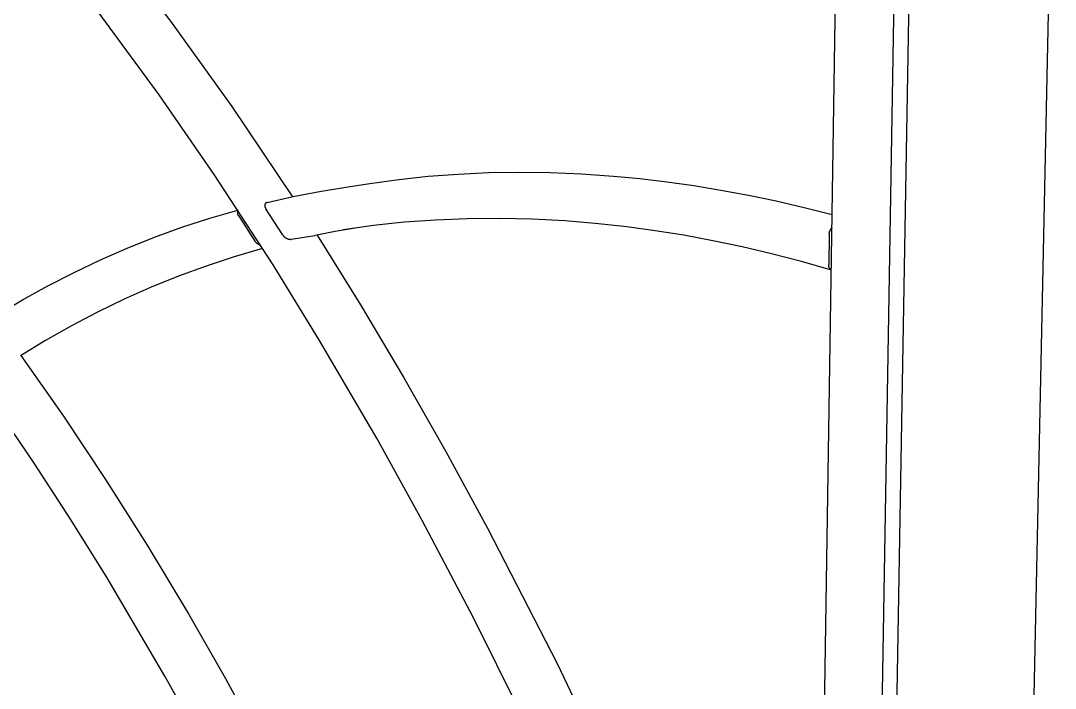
# Model space of a CAD drawing. Header units: millimetres. Extents: x -1576 to 3664, y -445 to 3215.
# Drawn here: x -353.6 to 59.1, y 478.3 to 744.7 of the extents above; entities that cross this region are included whole.
import ezdxf

# ---------------------------------------------------------------- set-up
doc = ezdxf.new("R2010")
doc.units = ezdxf.units.MM
doc.header["$MEASUREMENT"] = 0
doc.layers.add('Utwórz2D linie widoczne', color=7, linetype='Continuous', true_color=0x000000)

msp = doc.modelspace()

# ---------------------------------------------------------------- linework, layer by layer
at = {"layer": 'Utwórz2D linie widoczne'}
for p, q in [((-9.79, 135.34), (3.08, 883.91)), ((-36.85, 207.38), (-26.61, 880.76)), ((59.14, 883.2), (43.43, 133.88)), ((-3.96, 833.34), (-13.79, 247.54)), ((-318.53, 776.69), (-293.88, 744.51)), ((-298.35, 715.08), (-322.67, 748.16)), ((-293.88, 744.51), (-269.42, 710.4)), ((-276.37, 683.28), (-298.35, 715.08)), ((-269.42, 710.4), (-245.19, 674.41)), ((-252.89, 647.21), (-276.37, 683.28)), ((-214.36, 679.72), (-202.75, 681.31)), ((-202.75, 681.31), (-190.98, 682.56)), ((-190.98, 682.56), (-179.05, 683.47)), ((-179.05, 683.47), (-166.97, 684.03)), ((-166.97, 684.03), (-154.74, 684.24)), ((-154.74, 684.24), (-142.35, 684.09)), ((-142.35, 684.09), (-129.81, 683.57)), ((-129.81, 683.57), (-117.12, 682.69)), ((-117.12, 682.69), (-106.54, 681.68)), ((-106.54, 681.68), (-95.87, 680.41)), ((-234.44, 676.52), (-223.92, 678.27)), ((-223.92, 678.27), (-214.36, 679.72)), ((-95.87, 680.41), (-85.1, 678.89)), ((-85.1, 678.89), (-74.24, 677.1)), ((-74.24, 677.1), (-63.28, 675.05)), ((-255.32, 672.12), (-244.91, 674.47)), ((-244.91, 674.47), (-234.44, 676.52)), ((-63.28, 675.05), (-52.23, 672.74)), ((-278.18, 665.84), (-266.98, 669.12)), ((-267.04, 668.64), (-267.06, 668.58)), ((-267.02, 668.69), (-267.04, 668.64)), ((-266.99, 668.75), (-267.02, 668.69)), ((-266.97, 668.8), (-266.99, 668.75)), ((-266.94, 668.86), (-266.97, 668.8)), ((-266.91, 668.91), (-266.94, 668.86)), ((-266.88, 668.96), (-266.91, 668.91)), ((-256.23, 671.09), (-256.24, 671.04)), ((-256.24, 671.04), (-256.24, 671)), ((-256.24, 671), (-256.24, 670.95)), ((-256.24, 670.95), (-256.24, 670.9)), ((-256.24, 670.9), (-256.24, 670.86)), ((-256.24, 670.86), (-256.23, 670.81)), ((-256.22, 671.18), (-256.23, 671.13)), ((-256.23, 671.13), (-256.23, 671.09)), ((-256.23, 670.81), (-256.23, 670.76)), ((-256.23, 670.76), (-256.22, 670.71)), ((-256.21, 671.23), (-256.22, 671.2)), ((-256.22, 671.2), (-256.22, 671.18)), ((-256.22, 670.71), (-256.21, 670.66)), ((-256.2, 671.31), (-256.21, 671.27)), ((-256.21, 671.27), (-256.21, 671.23)), ((-256.21, 670.66), (-256.2, 670.61)), ((-256.18, 671.35), (-256.2, 671.31)), ((-256.2, 670.61), (-256.19, 670.57)), ((-256.19, 670.57), (-256.18, 670.52)), ((-256.17, 671.39), (-256.18, 671.37)), ((-256.18, 671.37), (-256.18, 671.35)), ((-256.18, 670.52), (-256.17, 670.47)), ((-256.16, 671.41), (-256.17, 671.39)), ((-256.17, 670.47), (-256.16, 670.42)), ((-256.15, 671.45), (-256.16, 671.43)), ((-256.16, 671.43), (-256.16, 671.41)), ((-256.16, 670.42), (-256.14, 670.37)), ((-256.14, 671.47), (-256.15, 671.45)), ((-256.13, 671.49), (-256.14, 671.47)), ((-256.14, 670.37), (-256.12, 670.31)), ((-256.12, 671.51), (-256.13, 671.49)), ((-256.11, 671.52), (-256.12, 671.51)), ((-256.12, 670.31), (-256.1, 670.26)), ((-256.1, 671.54), (-256.11, 671.52)), ((-256.09, 671.58), (-256.1, 671.56)), ((-256.1, 671.56), (-256.1, 671.54)), ((-256.1, 670.26), (-256.09, 670.21)), ((-256.08, 671.6), (-256.09, 671.58)), ((-256.09, 670.21), (-256.06, 670.16)), ((-256.06, 671.61), (-256.08, 671.6)), ((-256.05, 671.63), (-256.06, 671.61)), ((-256.06, 670.16), (-256.04, 670.11)), ((-256.04, 671.65), (-256.05, 671.63)), ((-256.03, 671.66), (-256.04, 671.65)), ((-256.04, 670.11), (-256.02, 670.06)), ((-256.02, 671.68), (-256.03, 671.66)), ((-256.01, 671.7), (-256.02, 671.68)), ((-256.02, 670.06), (-256, 670)), ((-256, 671.71), (-256.01, 671.7)), ((-255.98, 671.73), (-256, 671.71)), ((-256, 670), (-255.97, 669.95)), ((-255.97, 671.74), (-255.98, 671.73)), ((-255.96, 671.76), (-255.97, 671.74)), ((-255.97, 669.95), (-255.94, 669.9)), ((-255.94, 671.77), (-255.96, 671.76)), ((-255.93, 671.79), (-255.94, 671.77)), ((-255.94, 669.9), (-255.91, 669.85)), ((-255.92, 671.8), (-255.93, 671.79)), ((-255.9, 671.82), (-255.92, 671.8)), ((-255.91, 669.85), (-255.85, 669.74)), ((-255.89, 671.83), (-255.9, 671.82)), ((-255.87, 671.84), (-255.89, 671.83)), ((-255.85, 671.86), (-255.87, 671.84)), ((-255.84, 671.87), (-255.85, 671.86)), ((-255.85, 669.74), (-255.79, 669.64)), ((-255.82, 671.88), (-255.84, 671.87)), ((-255.81, 671.9), (-255.82, 671.88)), ((-255.79, 671.91), (-255.81, 671.9)), ((-255.77, 671.92), (-255.79, 671.91)), ((-249.18, 659.32), (-255.79, 669.64)), ((-255.76, 671.93), (-255.77, 671.92)), ((-255.74, 671.95), (-255.76, 671.93)), ((-255.72, 671.96), (-255.74, 671.95)), ((-255.69, 671.98), (-255.72, 671.96)), ((-255.65, 672), (-255.69, 671.98)), ((-255.63, 672.01), (-255.65, 672)), ((-255.61, 672.02), (-255.63, 672.01)), ((-255.57, 672.04), (-255.61, 672.02)), ((-255.53, 672.06), (-255.57, 672.04)), ((-255.49, 672.07), (-255.53, 672.06)), ((-255.44, 672.09), (-255.49, 672.07)), ((-255.4, 672.1), (-255.44, 672.09)), ((-255.36, 672.11), (-255.4, 672.1)), ((-255.32, 672.12), (-255.36, 672.11)), ((-52.23, 672.74), (-41.09, 670.15)), ((-41.09, 670.15), (-29.86, 667.29)), ((-289.27, 662.21), (-278.18, 665.84)), ((-267.14, 668.17), (-267.15, 668.11)), ((-267.15, 668.11), (-267.15, 668.05)), ((-267.15, 668.05), (-267.15, 667.99)), ((-267.15, 667.99), (-267.14, 667.93)), ((-267.13, 668.29), (-267.14, 668.23)), ((-267.14, 668.23), (-267.14, 668.17)), ((-267.14, 667.93), (-267.14, 667.86)), ((-267.14, 667.86), (-267.13, 667.8)), ((-267.12, 668.35), (-267.13, 668.29)), ((-267.13, 667.8), (-267.12, 667.75)), ((-267.11, 668.41), (-267.12, 668.35)), ((-267.12, 667.75), (-267.11, 667.69)), ((-267.09, 668.46), (-267.11, 668.41)), ((-267.11, 667.69), (-267.1, 667.63)), ((-267.1, 667.63), (-267.09, 667.57)), ((-267.08, 668.52), (-267.09, 668.46)), ((-267.09, 667.57), (-267.07, 667.51)), ((-267.06, 668.58), (-267.08, 668.52)), ((-267.07, 667.51), (-267.05, 667.45)), ((-267.05, 667.45), (-267.03, 667.4)), ((-267.03, 667.4), (-267.01, 667.34)), ((-267.01, 667.34), (-266.98, 667.28)), ((-266.98, 667.28), (-266.96, 667.23)), ((-266.96, 667.23), (-266.93, 667.18)), ((-266.93, 667.18), (-266.9, 667.12)), ((-266.9, 667.12), (-266.87, 667.07)), ((-266.87, 667.07), (-266.83, 667.02)), ((-266.83, 667.02), (-266.8, 666.97)), ((-266.8, 666.97), (-266.76, 666.93)), ((-266.76, 666.93), (-266.72, 666.88)), ((-266.72, 666.88), (-260.16, 656.75)), ((-188.08, 665.12), (-200.56, 664.21)), ((-175.42, 665.64), (-188.08, 665.12)), ((-162.58, 665.76), (-175.42, 665.64)), ((-149.58, 665.48), (-162.58, 665.76)), ((-136.4, 664.78), (-149.58, 665.48)), ((-123.05, 663.66), (-136.4, 664.78)), ((-300.24, 658.23), (-289.27, 662.21)), ((-228.19, 660.51), (-236.13, 658.9)), ((-220.22, 661.94), (-228.19, 660.51)), ((-212.87, 662.91), (-225, 661.23)), ((-200.56, 664.21), (-212.87, 662.91)), ((-111.83, 662.41), (-123.05, 663.66)), ((-100.49, 660.87), (-111.83, 662.41)), ((-89.04, 659.02), (-100.49, 660.87)), ((-30.97, 660.27), (-30.95, 660.37)), ((-30.95, 660.37), (-30.92, 660.47)), ((-30.92, 660.47), (-30.89, 660.58)), ((-30.85, 660.68), (-30.89, 660.58)), ((-30.81, 660.78), (-30.85, 660.68)), ((-30.77, 660.88), (-30.81, 660.78)), ((-30.72, 660.98), (-30.77, 660.88)), ((-30.67, 661.08), (-30.72, 660.98)), ((-30.62, 661.17), (-30.67, 661.08)), ((-30.62, 661.17), (-30.58, 661.25)), ((-30.58, 661.25), (-30.53, 661.32)), ((-30.53, 661.32), (-30.48, 661.4)), ((-30.45, 661.45), (-30.48, 661.4)), ((-30.37, 661.55), (-30.45, 661.45)), ((-30.45, 661.45), (-30.45, 661.45)), ((-30.37, 661.55), (-30.32, 661.62)), ((-30.32, 661.62), (-30.26, 661.69)), ((-30.26, 661.69), (-30.21, 661.75)), ((-30.21, 661.75), (-30.15, 661.82)), ((-30.15, 661.82), (-30.08, 661.88)), ((-30.04, 661.92), (-30.08, 661.88)), ((-29.99, 661.97), (-30.04, 661.92)), ((-29.94, 662.01), (-29.99, 661.97)), ((-311.07, 653.9), (-300.24, 658.23)), ((-260.07, 656.62), (-260.16, 656.75)), ((-259.99, 656.5), (-260.07, 656.62)), ((-259.89, 656.39), (-259.99, 656.5)), ((-259.8, 656.27), (-259.89, 656.39)), ((-259.7, 656.16), (-259.8, 656.27)), ((-249.18, 659.32), (-249.1, 659.2)), ((-249.1, 659.2), (-249.03, 659.09)), ((-249.03, 659.09), (-248.94, 658.98)), ((-248.94, 658.98), (-248.86, 658.87)), ((-248.86, 658.87), (-248.77, 658.77)), ((-248.77, 658.77), (-248.68, 658.66)), ((-248.68, 658.66), (-248.58, 658.57)), ((-248.58, 658.57), (-248.48, 658.47)), ((-248.48, 658.47), (-248.38, 658.38)), ((-248.38, 658.38), (-248.27, 658.29)), ((-248.27, 658.29), (-248.17, 658.21)), ((-248.17, 658.21), (-248.05, 658.13)), ((-248.05, 658.13), (-247.94, 658.05)), ((-247.94, 658.05), (-247.82, 657.98)), ((-247.82, 657.98), (-247.7, 657.91)), ((-247.7, 657.91), (-247.58, 657.84)), ((-247.58, 657.84), (-247.46, 657.78)), ((-247.46, 657.78), (-247.33, 657.73)), ((-247.33, 657.73), (-247.21, 657.68)), ((-247.21, 657.68), (-247.08, 657.63)), ((-247.08, 657.63), (-246.95, 657.59)), ((-246.95, 657.59), (-246.81, 657.55)), ((-246.81, 657.55), (-246.68, 657.51)), ((-246.68, 657.51), (-246.55, 657.48)), ((-246.55, 657.48), (-246.41, 657.46)), ((-246.41, 657.46), (-246.27, 657.44)), ((-246.27, 657.44), (-246.14, 657.43)), ((-246.14, 657.43), (-246, 657.42)), ((-246, 657.42), (-245.86, 657.41)), ((-245.86, 657.41), (-245.72, 657.41)), ((-236.22, 658.88), (-245.72, 657.41)), ((-236.22, 658.88), (-236.18, 658.89)), ((-236.18, 658.89), (-236.13, 658.9)), ((-235.31, 659.08), (-218.01, 631.26)), ((-77.49, 656.87), (-89.04, 659.02)), ((-65.82, 654.41), (-77.49, 656.87)), ((-31.06, 659.54), (-31.25, 647.3)), ((-31.06, 659.64), (-31.05, 659.74)), ((-31.06, 659.54), (-31.06, 659.64)), ((-31.05, 659.84), (-31.03, 659.93)), ((-31.05, 659.74), (-31.05, 659.84)), ((-31.01, 660.06), (-31.03, 660)), ((-31.03, 660), (-31.03, 659.93)), ((-31.01, 660.06), (-31, 660.17)), ((-31, 660.17), (-30.97, 660.27)), ((-321.77, 649.24), (-311.07, 653.9)), ((-257.06, 653.78), (-268.36, 650.45)), ((-259.59, 656.06), (-259.7, 656.16)), ((-259.49, 655.95), (-259.59, 656.06)), ((-259.37, 655.85), (-259.49, 655.95)), ((-259.26, 655.76), (-259.37, 655.85)), ((-259.14, 655.66), (-259.26, 655.76)), ((-259.02, 655.58), (-259.14, 655.66)), ((-258.9, 655.49), (-259.02, 655.58)), ((-258.77, 655.41), (-258.9, 655.49)), ((-258.65, 655.34), (-258.77, 655.41)), ((-258.51, 655.27), (-258.65, 655.34)), ((-258.38, 655.2), (-258.51, 655.27)), ((-258.25, 655.14), (-258.38, 655.2)), ((-258.11, 655.08), (-258.25, 655.14)), ((-257.97, 655.03), (-258.11, 655.08)), ((-257.83, 654.98), (-257.97, 655.03)), ((-54.05, 651.64), (-65.82, 654.41)), ((-332.31, 644.24), (-321.77, 649.24)), ((-268.36, 650.45), (-279.55, 646.75)), ((-42.17, 648.56), (-54.05, 651.64)), ((-30.19, 645.16), (-42.17, 648.56)), ((-342.69, 638.9), (-332.31, 644.24)), ((-279.55, 646.75), (-290.61, 642.69)), ((-234.33, 617.09), (-252.89, 647.21)), ((-31.25, 647.23), (-31.25, 647.3)), ((-31.25, 647.15), (-31.25, 647.23)), ((-31.25, 647.07), (-31.25, 647.15)), ((-31.25, 647), (-31.25, 647.07)), ((-31.25, 646.92), (-31.25, 647)), ((-31.24, 646.84), (-31.25, 646.92)), ((-31.23, 646.76), (-31.24, 646.84)), ((-31.21, 646.69), (-31.23, 646.76)), ((-31.2, 646.61), (-31.21, 646.69)), ((-31.18, 646.54), (-31.2, 646.61)), ((-31.16, 646.46), (-31.18, 646.54)), ((-31.13, 646.39), (-31.16, 646.46)), ((-31.11, 646.32), (-31.13, 646.39)), ((-31.08, 646.24), (-31.11, 646.32)), ((-31.05, 646.17), (-31.08, 646.24)), ((-31.01, 646.1), (-31.05, 646.17)), ((-30.98, 646.04), (-31.01, 646.1)), ((-30.94, 645.97), (-30.98, 646.04)), ((-30.9, 645.9), (-30.94, 645.97)), ((-30.86, 645.84), (-30.9, 645.9)), ((-30.81, 645.77), (-30.86, 645.84)), ((-30.76, 645.71), (-30.81, 645.77)), ((-30.71, 645.65), (-30.76, 645.71)), ((-30.66, 645.59), (-30.71, 645.65)), ((-30.61, 645.54), (-30.66, 645.59)), ((-30.56, 645.48), (-30.61, 645.54)), ((-30.5, 645.43), (-30.56, 645.48)), ((-30.44, 645.38), (-30.5, 645.43)), ((-30.38, 645.33), (-30.44, 645.38)), ((-30.32, 645.28), (-30.38, 645.33)), ((-30.26, 645.24), (-30.32, 645.28)), ((-30.19, 645.2), (-30.26, 645.24)), ((-290.61, 642.69), (-301.54, 638.27)), ((-352.89, 633.25), (-342.69, 638.9)), ((-301.54, 638.27), (-312.31, 633.49)), ((-362.91, 627.27), (-352.89, 633.25)), ((-312.31, 633.49), (-322.92, 628.37)), ((-322.92, 628.37), (-333.36, 622.9)), ((-218.01, 631.26), (-200.89, 602.48)), ((-333.36, 622.9), (-343.62, 617.1)), ((-343.62, 617.1), (-353.68, 610.96)), ((-211.44, 577.88), (-234.33, 617.09)), ((-353.49, 611.08), (-336.54, 586.88)), ((-200.89, 602.48), (-183.98, 572.77)), ((-348.27, 568.09), (-362.87, 589.46)), ((-336.54, 586.88), (-319.74, 561.63)), ((-193.41, 545.29), (-211.44, 577.88)), ((-183.98, 572.77), (-167.3, 542.15)), ((-333.44, 545.37), (-348.27, 568.09)), ((-319.74, 561.63), (-303.12, 535.33)), ((-319.09, 522.35), (-333.44, 545.37)), ((-172.98, 506.4), (-193.41, 545.29)), ((-167.3, 542.15), (-139.59, 488.15)), ((-303.12, 535.33), (-286.69, 508)), ((-296.03, 483.18), (-319.09, 522.35)), ((-286.69, 508), (-271.89, 482.16)), ((-153.42, 467.07), (-172.98, 506.4)), ((-139.59, 488.15), (-112.79, 431.83)), ((-281.65, 457.31), (-296.03, 483.18)), ((-271.89, 482.16), (-257.32, 455.55))]:
    msp.add_line(p, q, dxfattribs=at)

doc.saveas('drawing.dxf')
